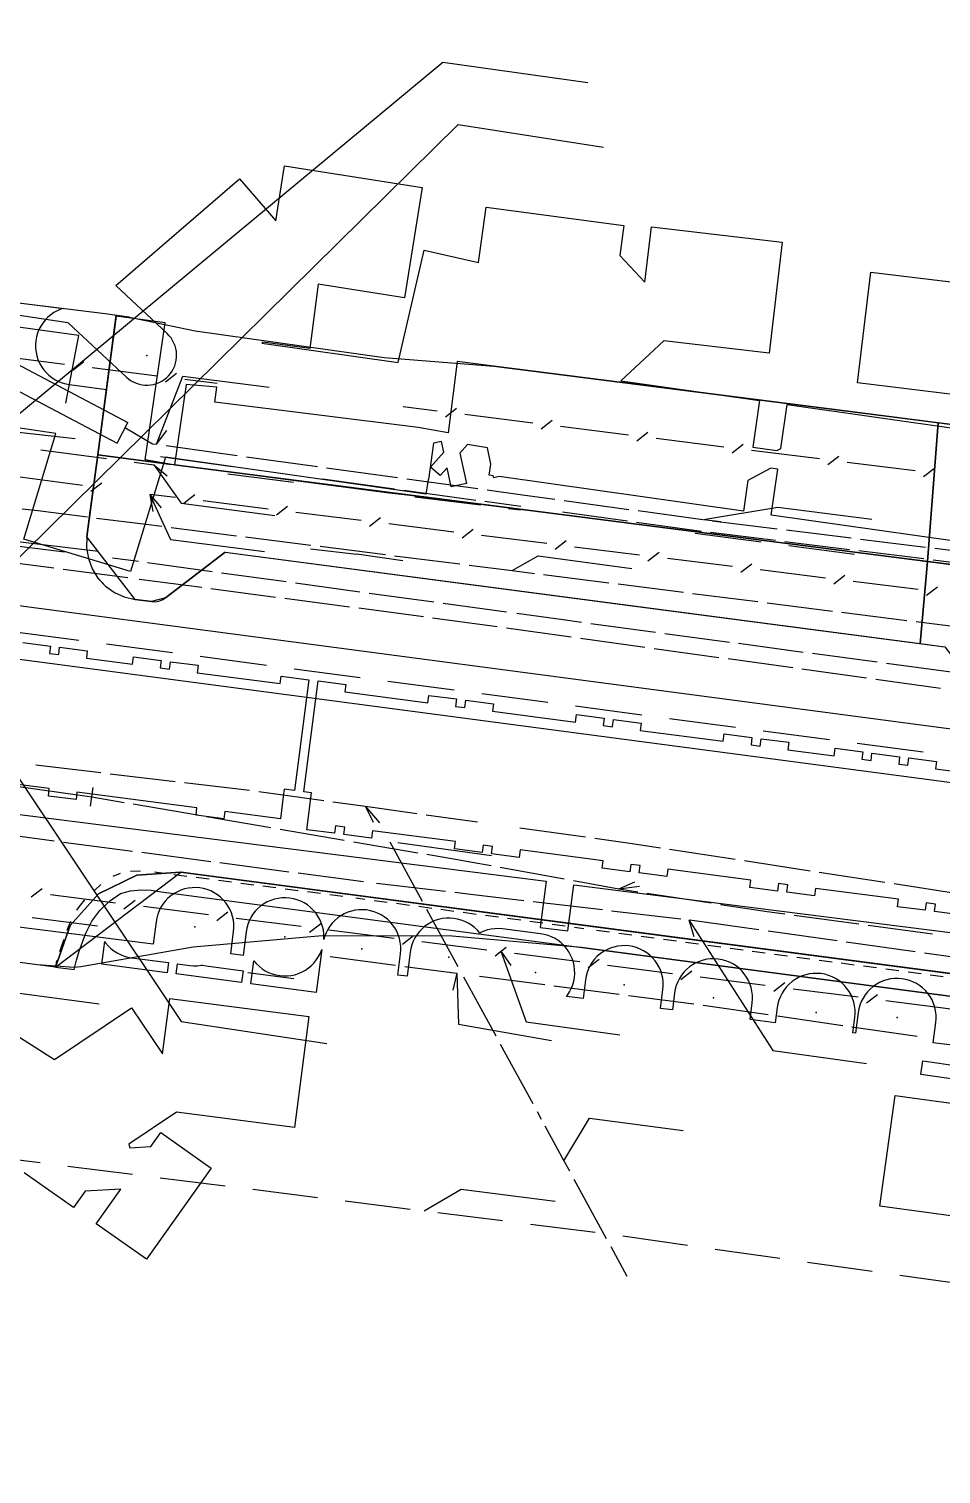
# Model space of a CAD drawing. Header units: metres. Extents: x -3782 to -2031, y 18790 to 19846.
# Drawn here: x -3217.3 to -3168.3, y 18878.1 to 18955.7 of the extents above; entities that cross this region are included whole.
import ezdxf

# ---------------------------------------------------------------- set-up
doc = ezdxf.new("R2010")
doc.units = ezdxf.units.M
for name, color, linetype in [('BOUNDARY', 7, 'Continuous'), ('CURB', 7, 'Continuous'), ('ELECTR_CABLE', 7, 'Continuous'), ('ELECTR_CABLE_COMM', 7, 'Continuous'), ('GRASS', 7, 'Continuous'), ('GROUND', 7, 'Continuous'), ('HEAT', 7, 'Continuous'), ('OVERHEAD_POWER_LINE', 7, 'Continuous'), ('ROAD', 7, 'Continuous'), ('SEWER', 7, 'Continuous'), ('SIDEWALK_PATH', 7, 'Continuous'), ('TREE', 7, 'Continuous'), ('WATER_PIPELINE', 7, 'Continuous')]:
    doc.layers.add(name, color=color, linetype=linetype)

msp = doc.modelspace()

# ---------------------------------------------------------------- linework, layer by layer
at = {"layer": 'BOUNDARY'}
for points in [[(-3328.35, 18955.694), (-3287.413, 18949.71), (-3284.272, 18949.094), (-3274.581, 18947.801), (-3273.478, 18947.722), (-3266.301, 18946.854), (-3218.684, 18941.094), (-3213.174, 18940.405), (-3211.904, 18940.226), (-3211.872, 18940.221), (-3208.336, 18939.484), (-3198.187, 18938.041), (-3192.293, 18937.586), (-3173.446, 18935.182), (-3154.322, 18932.744)], [(-2994.569, 18881.013), (-3030.502, 18885.663), (-3077.579, 18891.813), (-3127.214, 18898.373), (-3187.592, 18906.362), (-3194.536, 18906.975), (-3201.507, 18906.98), (-3208.452, 18906.379), (-3214.486, 18905.321), (-3214.842, 18905.279), (-3216.801, 18905.435), (-3225.513, 18906.565), (-3227.463, 18906.917), (-3227.954, 18907.112), (-3235.425, 18910.455), (-3244.131, 18913.21), (-3253.094, 18914.954), (-3281.775, 18918.855), (-3282.067, 18918.894), (-3491.403, 18946.577)]]:
    msp.add_lwpolyline(points, dxfattribs=at)
at = {"layer": 'CURB'}
for points in [[(-3212.583, 18940.273), (-3213.569, 18932.814)], [(-3214.003, 18929.527), (-3213.569, 18932.814)], [(-3151.711, 18931.399), (-3152.418, 18925.988), (-3153.536, 18925.126), (-3196.956, 18930.649), (-3197.919, 18930.77), (-3213.569, 18932.814)], [(-3206.731, 18927.594), (-3209.936, 18925.134), (-3210.676, 18924.936), (-3211.567, 18925.053), (-3214.15, 18928.421), (-3214.003, 18929.527)], [(-3206.731, 18927.594), (-3193.842, 18925.898)], [(-3193.842, 18925.898), (-3168.064, 18922.505), (-3165.604, 18919.3), (-3164.941, 18918.917), (-3007.75, 18898.23), (-3004.384, 18900.814), (-3004.253, 18901.816)], [(-3215.839, 18905.31), (-3209.114, 18910.408)], [(-3212.364, 18910.333), (-3212.758, 18910.178)], [(-3211.268, 18910.467), (-3211.813, 18910.44)], [(-3210.008, 18910.337), (-3210.526, 18910.401)], [(-3209.973, 18910.332), (-3210.008, 18910.337)], [(-3208.778, 18910.178), (-3209.477, 18910.268)], [(-3207.582, 18910.024), (-3208.282, 18910.114)], [(-3213.402, 18909.737), (-3213.744, 18909.423)], [(-3206.387, 18909.87), (-3207.087, 18909.96)], [(-3205.192, 18909.716), (-3205.891, 18909.806)], [(-3203.996, 18909.562), (-3204.696, 18909.652)], [(-3202.801, 18909.408), (-3203.5, 18909.498)], [(-3201.605, 18909.254), (-3202.305, 18909.344)], [(-3214.515, 18908.635), (-3214.718, 18908.361)], [(-3214.285, 18908.918), (-3214.515, 18908.635)], [(-3200.41, 18909.099), (-3201.11, 18909.19)], [(-3199.215, 18908.943), (-3199.699, 18909.008)], [(-3198.02, 18908.783), (-3198.719, 18908.877)], [(-3196.826, 18908.623), (-3197.525, 18908.717)], [(-3195.631, 18908.463), (-3196.33, 18908.557)], [(-3215.034, 18907.751), (-3215.223, 18907.269)], [(-3194.437, 18908.303), (-3195.136, 18908.396)], [(-3193.242, 18908.143), (-3193.941, 18908.236)], [(-3192.047, 18907.983), (-3192.746, 18908.076)], [(-3190.853, 18907.823), (-3191.552, 18907.916)], [(-3189.658, 18907.663), (-3190.357, 18907.756)], [(-3188.463, 18907.503), (-3189.163, 18907.596)], [(-3187.453, 18907.367), (-3187.968, 18907.436)], [(-3186.074, 18907.182), (-3186.773, 18907.276)], [(-3184.88, 18907.021), (-3185.579, 18907.115)], [(-3183.685, 18906.86), (-3184.384, 18906.954)], [(-3215.397, 18906.8), (-3215.628, 18906.134)], [(-3182.491, 18906.7), (-3183.19, 18906.794)], [(-3181.296, 18906.539), (-3181.995, 18906.633)], [(-3180.102, 18906.378), (-3180.801, 18906.472)], [(-3178.907, 18906.218), (-3179.606, 18906.312)], [(-3215.791, 18905.661), (-3215.837, 18905.312)], [(-3177.713, 18906.057), (-3178.412, 18906.151)], [(-3176.518, 18905.896), (-3177.217, 18905.99)], [(-3175.324, 18905.736), (-3176.023, 18905.83)], [(-3174.129, 18905.577), (-3174.828, 18905.669)], [(-3172.934, 18905.42), (-3173.633, 18905.512)], [(-3171.739, 18905.263), (-3172.438, 18905.355)], [(-3170.544, 18905.105), (-3171.243, 18905.197)], [(-3169.349, 18904.948), (-3170.048, 18905.04)], [(-3168.154, 18904.791), (-3168.853, 18904.883)]]:
    msp.add_lwpolyline(points, dxfattribs=at)
at = {"layer": 'ELECTR_CABLE'}
for points in [[(-3221.808, 18939.746), (-3211.949, 18934.55)], [(-3214.585, 18939.235), (-3218.091, 18939.703)], [(-3215.281, 18935.6), (-3214.585, 18939.235)], [(-3222.39, 18938.64), (-3212.531, 18933.444)], [(-3210.418, 18933.386), (-3209.001, 18937.049)], [(-3209.001, 18937.049), (-3204.355, 18936.451)], [(-3212.531, 18933.444), (-3211.949, 18934.55)], [(-3212.082, 18934.266), (-3210.629, 18933.415)], [(-3210.418, 18933.386), (-3209.86, 18934.135)], [(-3218.301, 18934.099), (-3214.786, 18933.7)], [(-3210.629, 18933.415), (-3210.418, 18933.386)], [(-3216.632, 18933.089), (-3213.1, 18932.619)], [(-3210.202, 18932.726), (-3206.339, 18932.194)], [(-3209.895, 18933.314), (-3206.081, 18932.788)], [(-3205.586, 18932.72), (-3201.772, 18932.195)], [(-3211.613, 18932.421), (-3210.562, 18932.281)], [(-3210.562, 18932.281), (-3209.092, 18930.219)], [(-3210.562, 18932.281), (-3209.836, 18931.693)], [(-3206.589, 18931.794), (-3203.052, 18931.36)], [(-3201.276, 18932.127), (-3197.462, 18931.602)], [(-3201.486, 18931.526), (-3197.623, 18930.994)], [(-3196.967, 18931.534), (-3193.152, 18931.008)], [(-3197.127, 18930.926), (-3193.265, 18930.394)], [(-3196.538, 18930.562), (-3193.001, 18930.128)], [(-3192.769, 18930.326), (-3190.838, 18930.06)], [(-3192.657, 18930.94), (-3190.75, 18930.678)], [(-3190.751, 18930.678), (-3189.011, 18930.438)], [(-3188.516, 18930.37), (-3185.036, 18929.891)], [(-3217.629, 18929.924), (-3216.79, 18929.827)], [(-3216.79, 18929.827), (-3214.123, 18929.49)], [(-3209.092, 18930.219), (-3204.059, 18929.57)], [(-3191.513, 18929.945), (-3190.863, 18929.866)], [(-3188.601, 18929.752), (-3185.122, 18929.273)], [(-3184.54, 18929.823), (-3181.06, 18929.344)], [(-3181.03, 18929.339), (-3177.035, 18930.016)], [(-3177.035, 18930.016), (-3171.995, 18929.366)], [(-3213.627, 18929.427), (-3210.97, 18929.091)], [(-3210.97, 18929.091), (-3210.122, 18928.984)], [(-3209.626, 18928.921), (-3206.121, 18928.478)], [(-3184.626, 18929.205), (-3181.147, 18928.726)], [(-3181.03, 18929.339), (-3180.1, 18929.243)], [(-3180.564, 18929.282), (-3177.077, 18928.85)], [(-3176.581, 18928.788), (-3173.094, 18928.357)], [(-3218.833, 18928.048), (-3215.356, 18927.616)], [(-3205.625, 18928.415), (-3202.12, 18927.972)], [(-3201.624, 18927.909), (-3198.119, 18927.466)], [(-3181.474, 18928.619), (-3177.941, 18928.15)], [(-3180.651, 18928.664), (-3177.165, 18928.232)], [(-3176.669, 18928.17), (-3173.183, 18927.739)], [(-3176.455, 18927.953), (-3172.922, 18927.484)], [(-3172.598, 18928.295), (-3169.112, 18927.863)], [(-3215.927, 18926.731), (-3219.402, 18927.187)], [(-3212.781, 18927.296), (-3211.384, 18927.104)], [(-3197.623, 18927.403), (-3194.118, 18926.96)], [(-3191.311, 18926.605), (-3189.913, 18927.389)], [(-3189.913, 18927.389), (-3184.876, 18926.722)], [(-3172.687, 18927.677), (-3169.201, 18927.246)], [(-3168.705, 18927.184), (-3165.22, 18926.752)], [(-3168.616, 18927.802), (-3165.129, 18927.37)], [(-3211.957, 18926.209), (-3215.431, 18926.666)], [(-3210.889, 18927.036), (-3207.417, 18926.558)], [(-3206.922, 18926.49), (-3203.45, 18926.013)], [(-3193.622, 18926.897), (-3191.311, 18926.605)], [(-3191.311, 18926.605), (-3190.117, 18926.454)], [(-3189.621, 18926.391), (-3186.116, 18925.948)], [(-3207.986, 18925.688), (-3211.348, 18926.129)], [(-3204.016, 18925.167), (-3207.491, 18925.623)], [(-3202.954, 18925.945), (-3199.483, 18925.467)], [(-3185.62, 18925.885), (-3182.115, 18925.442)], [(-3200.046, 18924.645), (-3203.52, 18925.101)], [(-3198.987, 18925.399), (-3195.516, 18924.922)], [(-3195.02, 18924.854), (-3191.615, 18924.386)], [(-3181.619, 18925.379), (-3178.114, 18924.936)], [(-3177.618, 18924.874), (-3174.113, 18924.43)], [(-3196.075, 18924.124), (-3199.55, 18924.58)], [(-3192.109, 18923.575), (-3195.58, 18924.056)], [(-3191.053, 18924.308), (-3188.579, 18923.968)], [(-3173.617, 18924.368), (-3170.112, 18923.924)], [(-3188.142, 18923.025), (-3191.613, 18923.506)], [(-3188.579, 18923.968), (-3187.581, 18923.834)], [(-3187.085, 18923.767), (-3183.612, 18923.299)], [(-3169.616, 18923.862), (-3166.226, 18923.433)], [(-3184.176, 18922.475), (-3187.647, 18922.956)], [(-3183.117, 18923.233), (-3179.644, 18922.765)], [(-3179.148, 18922.698), (-3175.675, 18922.231)], [(-3180.209, 18921.924), (-3183.68, 18922.406)], [(-3176.243, 18921.374), (-3179.714, 18921.856)], [(-3175.179, 18922.164), (-3171.706, 18921.697)], [(-3172.276, 18920.824), (-3175.747, 18921.306)], [(-3171.211, 18921.63), (-3167.738, 18921.162)], [(-3168.31, 18920.274), (-3171.781, 18920.756)], [(-3231.162, 18916.883), (-3213.882, 18914.451)], [(-3213.397, 18915.735), (-3216.892, 18916.148)], [(-3209.406, 18915.264), (-3212.901, 18915.677)], [(-3213.952, 18913.956), (-3213.812, 18914.946)], [(-3205.414, 18914.792), (-3208.909, 18915.205)], [(-3201.432, 18914.243), (-3204.918, 18914.728)], [(-3213.882, 18914.451), (-3212.157, 18914.156)], [(-3211.664, 18914.071), (-3208.214, 18913.48)], [(-3199.194, 18913.931), (-3200.937, 18914.174)], [(-3207.721, 18913.396), (-3204.271, 18912.805)], [(-3196.427, 18913.546), (-3199.194, 18913.931)], [(-3199.194, 18913.931), (-3198.44, 18913.055)], [(-3199.194, 18913.931), (-3198.778, 18913.095)], [(-3193.166, 18913.092), (-3195.932, 18913.477)], [(-3203.778, 18912.721), (-3200.328, 18912.13)], [(-3187.372, 18912.286), (-3190.904, 18912.777)], [(-3217.759, 18912.336), (-3215.906, 18912.092)], [(-3215.41, 18912.026), (-3211.703, 18911.538)], [(-3199.835, 18912.045), (-3196.385, 18911.454)], [(-3197.885, 18912.039), (-3196.145, 18908.856)], [(-3197.451, 18911.995), (-3192.418, 18911.297)], [(-3184.982, 18911.953), (-3186.877, 18912.217)], [(-3183.348, 18911.702), (-3184.982, 18911.953)], [(-3179.329, 18911.084), (-3182.854, 18911.626)], [(-3211.207, 18911.473), (-3207.501, 18910.984)], [(-3207.005, 18910.919), (-3203.298, 18910.43)], [(-3195.892, 18911.37), (-3194.357, 18911.107)], [(-3194.357, 18911.107), (-3193.46, 18910.944)], [(-3193.46, 18910.944), (-3192.445, 18910.759)], [(-3175.31, 18910.466), (-3178.835, 18911.008)], [(-3202.802, 18910.365), (-3199.297, 18909.903)], [(-3191.954, 18910.669), (-3188.51, 18910.042)], [(-3171.291, 18909.848), (-3174.815, 18910.39)], [(-3198.599, 18909.821), (-3194.885, 18909.385)], [(-3194.389, 18909.327), (-3193.694, 18909.245)], [(-3188.018, 18909.953), (-3185.587, 18909.51)], [(-3185.587, 18909.51), (-3184.729, 18909.88)], [(-3185.587, 18909.51), (-3184.478, 18909.662)], [(-3185.587, 18909.51), (-3184.569, 18909.355)], [(-3184.075, 18909.28), (-3180.614, 18908.752)], [(-3167.271, 18909.231), (-3170.796, 18909.773)], [(-3193.694, 18909.245), (-3190.675, 18908.891)], [(-3190.179, 18908.832), (-3186.466, 18908.396)], [(-3180.12, 18908.677), (-3177.609, 18908.294)], [(-3217.096, 18907.98), (-3213.587, 18907.518)], [(-3195.905, 18908.417), (-3194.229, 18905.349)], [(-3185.969, 18908.338), (-3182.256, 18907.902)], [(-3181.822, 18907.851), (-3177.308, 18900.836)], [(-3181.822, 18907.851), (-3181.545, 18906.959)], [(-3181.759, 18907.842), (-3178.056, 18907.324)], [(-3177.609, 18908.294), (-3176.657, 18908.165)], [(-3176.162, 18908.099), (-3172.693, 18907.63)], [(-3177.561, 18907.255), (-3173.858, 18906.738)], [(-3172.197, 18907.563), (-3168.729, 18907.095)], [(-3173.363, 18906.668), (-3169.66, 18906.151)], [(-3201.079, 18905.872), (-3197.571, 18905.41)], [(-3169.165, 18906.081), (-3165.462, 18905.564)], [(-3197.075, 18905.344), (-3194.28, 18904.977)], [(-3194.28, 18904.977), (-3194.503, 18904.07)], [(-3194.28, 18904.977), (-3194.2, 18902.239)], [(-3193.926, 18904.795), (-3192.186, 18901.612)], [(-3193.07, 18904.819), (-3189.561, 18904.369)], [(-3189.065, 18904.305), (-3185.555, 18903.855)], [(-3185.059, 18903.791), (-3181.549, 18903.341)], [(-3181.054, 18903.27), (-3177.552, 18902.76)], [(-3177.057, 18902.688), (-3173.556, 18902.177)], [(-3194.2, 18902.239), (-3189.195, 18901.363)], [(-3173.061, 18902.105), (-3169.559, 18901.595)], [(-3191.946, 18901.173), (-3190.207, 18897.99)], [(-3177.308, 18900.836), (-3172.275, 18900.138)], [(-3189.967, 18897.551), (-3189.746, 18897.147)], [(-3188.528, 18894.91), (-3187.164, 18897.205)], [(-3187.164, 18897.205), (-3182.126, 18896.537)], [(-3189.551, 18896.79), (-3188.528, 18894.91)], [(-3218.407, 18895.026), (-3216.667, 18894.808)], [(-3215.178, 18894.621), (-3211.697, 18894.185)], [(-3188.528, 18894.91), (-3188.231, 18894.365)], [(-3210.209, 18893.999), (-3206.728, 18893.562)], [(-3187.992, 18893.926), (-3186.257, 18890.74)], [(-3205.24, 18893.376), (-3201.759, 18892.939)], [(-3196.031, 18892.221), (-3194.042, 18893.379)], [(-3194.042, 18893.379), (-3189.009, 18892.733)], [(-3200.271, 18892.753), (-3196.79, 18892.317)], [(-3195.302, 18892.13), (-3191.821, 18891.694)], [(-3190.333, 18891.507), (-3186.852, 18891.071)], [(-3185.366, 18890.869), (-3181.892, 18890.378)], [(-3186.018, 18890.301), (-3185.151, 18888.708)], [(-3180.407, 18890.168), (-3176.933, 18889.678)], [(-3175.448, 18889.468), (-3171.974, 18888.977)], [(-3170.489, 18888.767), (-3167.016, 18888.277)]]:
    msp.add_lwpolyline(points, dxfattribs=at)
for points in [[(-3213.353, 18905.47), (-3213.194, 18906.68), (-3213.148, 18906.613), (-3213.014, 18906.456), (-3212.866, 18906.313), (-3212.705, 18906.184), (-3212.532, 18906.073), (-3212.348, 18905.979), (-3212.157, 18905.903), (-3211.958, 18905.846), (-3211.756, 18905.809), (-3209.773, 18905.548), (-3209.844, 18905.008)], [(-3205.344, 18904.416), (-3205.182, 18905.646), (-3205.055, 18905.496), (-3204.907, 18905.353), (-3204.745, 18905.225), (-3204.572, 18905.113), (-3204.389, 18905.019), (-3204.197, 18904.943), (-3203.999, 18904.887), (-3203.796, 18904.85), (-3203.591, 18904.833), (-3203.385, 18904.836), (-3203.18, 18904.86), (-3202.978, 18904.903), (-3202.782, 18904.966), (-3202.593, 18905.048), (-3202.413, 18905.148), (-3202.244, 18905.266), (-3202.086, 18905.399), (-3201.943, 18905.547), (-3201.815, 18905.709), (-3201.703, 18905.882), (-3201.609, 18906.065), (-3201.533, 18906.257), (-3201.532, 18906.26), (-3201.836, 18903.954)], [(-3209.348, 18904.943), (-3209.277, 18905.483), (-3208.628, 18905.398), (-3208.423, 18905.381), (-3208.216, 18905.384), (-3208.012, 18905.408), (-3207.977, 18905.415), (-3207.943, 18905.406), (-3207.74, 18905.369), (-3205.757, 18905.108), (-3205.84, 18904.481)], [(-3169.353, 18899.544), (-3169.246, 18900.28), (-3167.267, 18899.991), (-3167.061, 18899.971), (-3166.855, 18899.972), (-3166.65, 18899.993), (-3166.448, 18900.033), (-3166.251, 18900.094), (-3166.08, 18900.165), (-3165.938, 18900.122), (-3165.735, 18900.083), (-3165.699, 18900.077), (-3165.851, 18899.034)]]:
    msp.add_lwpolyline(points, close=True, dxfattribs=at)
at = {"layer": 'ELECTR_CABLE_COMM'}
for points in [[(-3218.848, 18938.13), (-3215.359, 18937.693)], [(-3214.911, 18937.37), (-3214.319, 18937.83)], [(-3213.871, 18937.507), (-3210.382, 18937.07)], [(-3209.933, 18936.747), (-3209.342, 18937.207)], [(-3208.893, 18936.884), (-3207.149, 18936.665)], [(-3197.158, 18935.414), (-3195.335, 18935.186)], [(-3194.887, 18934.863), (-3194.295, 18935.323)], [(-3193.847, 18935), (-3190.203, 18934.543)], [(-3189.754, 18934.22), (-3189.163, 18934.68)], [(-3188.714, 18934.357), (-3185.07, 18933.901)], [(-3184.622, 18933.578), (-3184.03, 18934.038)], [(-3183.582, 18933.715), (-3179.937, 18933.258)], [(-3179.489, 18932.935), (-3178.897, 18933.395)], [(-3178.449, 18933.072), (-3174.805, 18932.616)], [(-3174.356, 18932.292), (-3173.765, 18932.752)], [(-3173.316, 18932.429), (-3169.672, 18931.973)], [(-3169.224, 18931.65), (-3168.632, 18932.11)], [(-3214.384, 18931.17), (-3217.879, 18931.63)], [(-3213.343, 18931.301), (-3213.938, 18930.845)], [(-3209.4, 18930.526), (-3210.765, 18930.695)], [(-3210.765, 18930.695), (-3209.658, 18928.278)], [(-3210.765, 18930.695), (-3210.617, 18929.773)], [(-3210.765, 18930.695), (-3210.163, 18929.981)], [(-3208.36, 18930.664), (-3208.951, 18930.203)], [(-3204.413, 18929.908), (-3207.911, 18930.341)], [(-3203.373, 18930.046), (-3203.964, 18929.585)], [(-3199.425, 18929.29), (-3202.924, 18929.724)], [(-3198.386, 18929.429), (-3198.977, 18928.968)], [(-3194.438, 18928.673), (-3197.937, 18929.106)], [(-3193.398, 18928.811), (-3193.989, 18928.35)], [(-3209.658, 18928.278), (-3204.618, 18927.628)], [(-3189.451, 18928.055), (-3192.949, 18928.488)], [(-3188.411, 18928.193), (-3189.002, 18927.732)], [(-3184.463, 18927.437), (-3187.962, 18927.87)], [(-3183.423, 18927.575), (-3184.015, 18927.114)], [(-3179.476, 18926.819), (-3182.975, 18927.253)], [(-3178.436, 18926.957), (-3179.027, 18926.497)], [(-3174.489, 18926.201), (-3177.987, 18926.635)], [(-3173.449, 18926.34), (-3174.04, 18925.879)], [(-3169.501, 18925.584), (-3173, 18926.017)], [(-3168.461, 18925.722), (-3169.053, 18925.261)], [(-3217.144, 18909.076), (-3216.551, 18909.536)], [(-3216.104, 18909.212), (-3212.607, 18908.768)], [(-3212.159, 18908.444), (-3211.566, 18908.903)], [(-3211.119, 18908.579), (-3207.622, 18908.135)], [(-3207.174, 18907.811), (-3206.581, 18908.27)], [(-3206.134, 18907.946), (-3202.637, 18907.503)], [(-3202.189, 18907.179), (-3201.596, 18907.638)], [(-3201.149, 18907.314), (-3197.652, 18906.87)], [(-3197.204, 18906.546), (-3196.611, 18907.005)], [(-3196.164, 18906.681), (-3192.667, 18906.237)], [(-3192.219, 18905.913), (-3191.626, 18906.373)], [(-3191.917, 18906.161), (-3190.557, 18902.367)], [(-3191.917, 18906.161), (-3191.378, 18905.398)], [(-3191.179, 18906.049), (-3187.682, 18905.605)], [(-3187.234, 18905.281), (-3186.641, 18905.74)], [(-3186.194, 18905.416), (-3182.697, 18904.972)], [(-3224.497, 18904.809), (-3213.486, 18903.34)], [(-3182.249, 18904.648), (-3181.656, 18905.107)], [(-3181.209, 18904.783), (-3177.712, 18904.34)], [(-3177.264, 18904.016), (-3176.671, 18904.475)], [(-3176.224, 18904.151), (-3172.727, 18903.707)], [(-3172.279, 18903.383), (-3171.686, 18903.842)], [(-3171.239, 18903.518), (-3167.742, 18903.074)], [(-3190.557, 18902.367), (-3185.524, 18901.669)]]:
    msp.add_lwpolyline(points, dxfattribs=at)
at = {"layer": 'GRASS'}
for points in [[(-3209.947, 18939.917), (-3212.583, 18940.273), (-3213.569, 18932.814), (-3209.603, 18932.296), (-3211.018, 18932.553)], [(-3168.421, 18934.541), (-3173.446, 18935.182), (-3194.266, 18937.837), (-3194.755, 18934.005), (-3196.366, 18934.288), (-3207.282, 18935.654), (-3207.178, 18936.447), (-3208.822, 18936.597), (-3209.45, 18932.276), (-3169.004, 18927.093)], [(-3151.711, 18931.399), (-3151.705, 18931.597), (-3151.737, 18931.789), (-3151.807, 18931.972), (-3151.911, 18932.14), (-3152.046, 18932.283), (-3152.206, 18932.397), (-3152.384, 18932.477), (-3152.576, 18932.521), (-3154.322, 18932.744), (-3168.421, 18934.541), (-3169.004, 18927.093), (-3153.536, 18925.126), (-3153.141, 18925.155), (-3152.799, 18925.326), (-3152.546, 18925.613), (-3152.418, 18925.988)]]:
    msp.add_lwpolyline(points, close=True, dxfattribs=at)
msp.add_lwpolyline([(-2963.481, 18878.082), (-3142.43, 18901.632), (-3209.114, 18910.408), (-3211.474, 18910.25), (-3213.523, 18909.24), (-3215.049, 18907.54), (-3215.839, 18905.31), (-3214.84, 18905.181), (-3214.709, 18905.677), (-3214.559, 18906.168), (-3214.391, 18906.653), (-3214.203, 18907.131), (-3213.878, 18907.776), (-3213.453, 18908.354), (-3212.938, 18908.854), (-3212.344, 18909.264), (-3211.807, 18909.405), (-3211.259, 18909.466), (-3210.707, 18909.448), (-3210.161, 18909.348), (-3127.207, 18898.372), (-3077.638, 18891.821), (-3030.546, 18885.669), (-2994.858, 18881.048)], dxfattribs=at)
at = {"layer": 'GROUND'}
for points in [[(-3153.536, 18925.126), (-3169.004, 18927.093), (-3209.45, 18932.276), (-3209.603, 18932.296), (-3213.569, 18932.815), (-3212.577, 18940.321), (-3211.904, 18940.226), (-3211.872, 18940.221), (-3208.336, 18939.484), (-3198.187, 18938.041), (-3192.293, 18937.586), (-3173.446, 18935.182), (-3154.322, 18932.744)], [(-2994.569, 18881.013), (-3030.502, 18885.663), (-3077.579, 18891.813), (-3127.214, 18898.373), (-3187.592, 18906.362), (-3194.536, 18906.975), (-3201.507, 18906.98), (-3208.452, 18906.379), (-3214.486, 18905.321), (-3214.842, 18905.279), (-3215.822, 18905.357), (-3215.049, 18907.54), (-3213.523, 18909.24), (-3211.474, 18910.25), (-3209.114, 18910.408), (-3189.574, 18907.837), (-3089.031, 18894.605), (-3038.589, 18887.966), (-2993.482, 18882.03)]]:
    msp.add_lwpolyline(points, dxfattribs=at)
at = {"layer": 'HEAT'}
for points in [[(-3229.978, 18924.933), (-3195.032, 18953.901)], [(-3195.032, 18953.901), (-3187.243, 18952.814)], [(-3221.402, 18923.764), (-3194.215, 18950.564)], [(-3194.215, 18950.564), (-3186.402, 18949.35)], [(-3221.326, 18928.578), (-3213.524, 18927.646)], [(-3221.215, 18925.177), (-3130.514, 18913.182)], [(-3223.593, 18924.087), (-3209.082, 18902.389)], [(-3218.139, 18923.332), (-3214.587, 18922.863)], [(-3213.1, 18922.666), (-3209.548, 18922.196)], [(-3221.589, 18922.351), (-3130.88, 18910.355)], [(-3208.061, 18922), (-3204.508, 18921.53)], [(-3203.021, 18921.333), (-3199.469, 18920.863)], [(-3197.982, 18920.667), (-3194.43, 18920.197)], [(-3192.943, 18920), (-3189.391, 18919.531)], [(-3187.904, 18919.334), (-3184.352, 18918.864)], [(-3182.865, 18918.668), (-3179.313, 18918.198)], [(-3177.825, 18918.001), (-3174.273, 18917.531)], [(-3172.786, 18917.335), (-3169.234, 18916.865)], [(-3209.082, 18902.389), (-3201.264, 18901.208)]]:
    msp.add_lwpolyline(points, dxfattribs=at)
at = {"layer": 'OVERHEAD_POWER_LINE'}
for points in [[(-3202.143, 18927.763), (-3199.658, 18927.494)], [(-3197.185, 18927.124), (-3199.658, 18927.494)], [(-3203.036, 18904.679), (-3205.515, 18905.001)]]:
    msp.add_lwpolyline(points, dxfattribs=at)
at = {"layer": 'ROAD'}
for points in [[(-3218.525, 18941.075), (-3215.411, 18940.685), (-3215.551, 18940.64), (-3215.74, 18940.558), (-3215.92, 18940.458), (-3216.09, 18940.341), (-3216.247, 18940.208), (-3216.39, 18940.06), (-3216.518, 18939.899), (-3216.63, 18939.725), (-3216.724, 18939.542), (-3216.8, 18939.351), (-3216.857, 18939.152), (-3216.894, 18938.95), (-3216.911, 18938.744), (-3216.908, 18938.538), (-3216.884, 18938.333), (-3216.841, 18938.132), (-3216.778, 18937.936), (-3216.696, 18937.747), (-3216.596, 18937.566), (-3216.479, 18937.397), (-3216.345, 18937.24), (-3216.197, 18937.096), (-3216.036, 18936.968), (-3215.863, 18936.856), (-3215.68, 18936.762), (-3215.488, 18936.686), (-3215.29, 18936.63), (-3215.087, 18936.593), (-3213.104, 18936.331), (-3214.15, 18928.421), (-3214.169, 18927.831), (-3214.169, 18927.829), (-3214.074, 18927.254), (-3214.073, 18927.252), (-3213.868, 18926.705), (-3213.867, 18926.704), (-3213.557, 18926.203), (-3213.555, 18926.201), (-3213.153, 18925.772), (-3213.151, 18925.77), (-3212.677, 18925.431), (-3212.675, 18925.43), (-3212.143, 18925.188), (-3212.142, 18925.188), (-3211.567, 18925.054), (-3211.566, 18925.054), (-3210.676, 18924.936), (-3210.675, 18924.936), (-3210.48, 18924.93), (-3210.478, 18924.93), (-3210.287, 18924.962), (-3210.285, 18924.962), (-3210.105, 18925.03), (-3210.103, 18925.031), (-3209.937, 18925.134), (-3209.936, 18925.135), (-3206.732, 18927.594), (-3206.731, 18927.594), (-3206.73, 18927.594), (-3185.811, 18924.841), (-3168.065, 18922.506)], [(-3089.031, 18894.605), (-3189.574, 18907.837), (-3209.113, 18910.408), (-3209.115, 18910.408), (-3211.472, 18910.25), (-3211.476, 18910.249), (-3213.522, 18909.241), (-3213.525, 18909.239), (-3215.048, 18907.541), (-3215.05, 18907.538), (-3215.839, 18905.312), (-3215.839, 18905.311), (-3215.84, 18905.311), (-3226.605, 18906.707), (-3226.606, 18906.708), (-3226.78, 18909.072), (-3226.781, 18909.075), (-3227.809, 18911.119), (-3227.811, 18911.122), (-3229.529, 18912.634), (-3229.532, 18912.636), (-3231.775, 18913.403), (-3231.777, 18913.403), (-3266.39, 18917.977)]]:
    msp.add_lwpolyline(points, dxfattribs=at)
at = {"layer": 'SEWER'}
for points in [[(-3222.279, 18940.992), (-3215.168, 18939.931), (-3215.134, 18939.895), (-3212.025, 18936.992), (-3211.905, 18936.891), (-3211.776, 18936.802), (-3211.638, 18936.726), (-3211.494, 18936.664), (-3211.345, 18936.616), (-3211.191, 18936.583), (-3211.035, 18936.565), (-3210.878, 18936.563), (-3210.722, 18936.576), (-3210.567, 18936.604), (-3210.416, 18936.647), (-3210.27, 18936.705), (-3210.131, 18936.777), (-3209.999, 18936.863), (-3209.876, 18936.96), (-3209.763, 18937.07), (-3209.662, 18937.19), (-3209.573, 18937.319), (-3209.497, 18937.456), (-3209.435, 18937.6), (-3209.387, 18937.75), (-3209.354, 18937.904), (-3209.336, 18938.06), (-3209.334, 18938.217), (-3209.347, 18938.373), (-3209.375, 18938.527), (-3209.419, 18938.678), (-3209.476, 18938.824), (-3209.548, 18938.964), (-3209.634, 18939.096), (-3209.731, 18939.219), (-3209.841, 18939.331), (-3212.599, 18941.907), (-3205.962, 18947.648), (-3203.999, 18945.379), (-3203.53, 18948.342), (-3196.152, 18947.174), (-3197.09, 18941.248), (-3201.725, 18941.982), (-3202.185, 18938.534), (-3204.694, 18938.869), (-3204.758, 18938.82), (-3197.425, 18937.778), (-3196.034, 18943.819), (-3193.11, 18943.146), (-3192.714, 18946.119), (-3185.309, 18945.132), (-3185.524, 18943.521), (-3184.186, 18942.084), (-3183.834, 18945.063), (-3176.81, 18944.235), (-3177.513, 18938.276), (-3183.158, 18938.942), (-3185.473, 18936.787), (-3178.033, 18935.73), (-3178.387, 18933.239), (-3177.091, 18933.055), (-3176.882, 18933.168), (-3176.548, 18935.519), (-3167.111, 18934.179)], [(-3167.496, 18936.038), (-3172.766, 18936.68), (-3172.04, 18942.636), (-3164.633, 18941.733)], [(-3163.73, 18927.638), (-3177.391, 18929.579), (-3177.041, 18932.047), (-3177.409, 18932.1), (-3178.643, 18931.434), (-3178.877, 18929.789), (-3192.009, 18931.655), (-3192.299, 18931.593), (-3192.322, 18931.699), (-3192.538, 18931.73), (-3192.455, 18932.317), (-3192.642, 18933.188), (-3193.7, 18933.37), (-3194.114, 18932.902), (-3193.766, 18931.278), (-3194.578, 18931.103), (-3194.798, 18932.127), (-3195.172, 18931.704), (-3195.689, 18932.161), (-3194.978, 18932.965), (-3195.102, 18933.541), (-3195.527, 18933.45), (-3195.806, 18931.488), (-3195.829, 18931.491), (-3195.939, 18930.713), (-3209.931, 18932.7), (-3211.808, 18926.547), (-3217.547, 18928.298), (-3215.819, 18933.962), (-3223.164, 18935.058)], [(-3217.599, 18922.744), (-3216.111, 18922.55), (-3216.163, 18922.153), (-3215.667, 18922.089), (-3215.616, 18922.485), (-3214.128, 18922.291), (-3214.18, 18921.895), (-3211.701, 18921.572), (-3211.649, 18921.969), (-3210.162, 18921.775), (-3210.213, 18921.378), (-3209.717, 18921.313), (-3209.666, 18921.71), (-3208.178, 18921.516), (-3208.23, 18921.12), (-3203.768, 18920.538), (-3203.716, 18920.935), (-3202.229, 18920.741), (-3203.004, 18914.792), (-3203.549, 18914.863), (-3203.601, 18914.466), (-3203.605, 18914.466), (-3203.76, 18913.277), (-3206.75, 18913.666), (-3206.802, 18913.269), (-3208.29, 18913.463), (-3208.238, 18913.86), (-3214.683, 18914.7), (-3214.735, 18914.303), (-3216.222, 18914.497), (-3216.171, 18914.893), (-3222.616, 18915.733)], [(-3167.137, 18908.102), (-3168.625, 18908.296), (-3168.573, 18908.693), (-3169.069, 18908.757), (-3169.12, 18908.361), (-3170.608, 18908.554), (-3170.556, 18908.951), (-3175.019, 18909.532), (-3175.07, 18909.136), (-3176.558, 18909.329), (-3176.506, 18909.726), (-3177.002, 18909.791), (-3177.053, 18909.394), (-3178.541, 18909.588), (-3178.489, 18909.984), (-3182.951, 18910.566), (-3183.003, 18910.169), (-3184.491, 18910.363), (-3184.439, 18910.76), (-3184.935, 18910.824), (-3184.986, 18910.428), (-3186.474, 18910.621), (-3186.422, 18911.018), (-3190.884, 18911.599), (-3190.936, 18911.203), (-3192.424, 18911.396), (-3192.372, 18911.793), (-3192.868, 18911.858), (-3192.919, 18911.461), (-3194.407, 18911.655), (-3194.355, 18912.051), (-3198.817, 18912.633), (-3198.869, 18912.236), (-3200.357, 18912.43), (-3200.305, 18912.826), (-3200.801, 18912.891), (-3200.852, 18912.494), (-3202.34, 18912.688), (-3202.081, 18914.671), (-3202.508, 18914.727), (-3201.733, 18920.677), (-3200.245, 18920.483), (-3200.297, 18920.086), (-3195.835, 18919.505), (-3195.783, 18919.902), (-3194.296, 18919.708), (-3194.347, 18919.311), (-3193.852, 18919.247), (-3193.8, 18919.643), (-3192.312, 18919.449), (-3192.364, 18919.053), (-3187.902, 18918.472), (-3187.85, 18918.868), (-3186.363, 18918.674), (-3186.414, 18918.278), (-3185.919, 18918.213), (-3185.867, 18918.61), (-3184.379, 18918.416), (-3184.431, 18918.019), (-3179.969, 18917.438), (-3179.917, 18917.835), (-3178.43, 18917.641), (-3178.481, 18917.244), (-3177.986, 18917.18), (-3177.934, 18917.576), (-3176.446, 18917.383), (-3176.498, 18916.986), (-3174.019, 18916.663), (-3173.967, 18917.06), (-3172.48, 18916.866), (-3172.532, 18916.469), (-3172.036, 18916.405), (-3171.984, 18916.801), (-3170.497, 18916.608), (-3170.548, 18916.211), (-3170.053, 18916.146), (-3170.001, 18916.543), (-3168.514, 18916.349), (-3168.565, 18915.953), (-3166.086, 18915.63)], [(-3224.055, 18905.544), (-3215.888, 18900.344), (-3211.761, 18903.13), (-3210.083, 18900.643), (-3209.696, 18903.618), (-3202.233, 18902.648), (-3203.006, 18896.698), (-3209.345, 18897.522), (-3211.902, 18895.796), (-3211.846, 18895.602), (-3210.714, 18895.674), (-3210.181, 18896.428), (-3207.479, 18894.516), (-3210.944, 18889.618), (-3213.646, 18891.53), (-3212.329, 18893.391), (-3214.252, 18893.271), (-3214.871, 18892.396), (-3217.513, 18894.266)], [(-3163.66, 18891.392), (-3171.556, 18892.467), (-3170.746, 18898.412), (-3163.692, 18897.452)]]:
    msp.add_lwpolyline(points, dxfattribs=at)
at = {"layer": 'SIDEWALK_PATH'}
msp.add_lwpolyline([(-3209.45, 18932.276), (-3209.603, 18932.296), (-3213.569, 18932.815), (-3214.15, 18928.421), (-3214.169, 18927.83), (-3214.073, 18927.252), (-3213.868, 18926.704), (-3213.556, 18926.202), (-3213.152, 18925.771), (-3212.676, 18925.43), (-3212.142, 18925.188), (-3211.567, 18925.053), (-3210.676, 18924.936), (-3210.479, 18924.93), (-3210.286, 18924.962), (-3210.104, 18925.03), (-3209.936, 18925.134), (-3206.731, 18927.594), (-3169.395, 18922.681), (-3169.004, 18927.093)], close=True, dxfattribs=at)
msp.add_lwpolyline([(-3153.536, 18925.126), (-3169.004, 18927.093), (-3169.395, 18922.681), (-3168.064, 18922.505)], dxfattribs=at)
at = {"layer": 'TREE'}
for p in [(-3210.932, 18938.162), (-3208.354, 18907.479), (-3203.522, 18906.932), (-3199.391, 18906.293), (-3194.706, 18905.843), (-3190.05, 18905.018), (-3185.295, 18904.362), (-3180.501, 18903.657), (-3174.988, 18902.874), (-3170.639, 18902.605)]:
    msp.add_point(p, dxfattribs=at)
at = {"layer": 'WATER_PIPELINE'}
for points in [[(-3272.312, 18920.395), (-3235.764, 18915.726), (-3235.936, 18916.045), (-3235.877, 18916.077), (-3237.013, 18916.231), (-3235.959, 18924.018), (-3230.014, 18923.213), (-3230.018, 18923.18), (-3226.61, 18922.719), (-3227.335, 18917.36), (-3230.308, 18917.762), (-3227.861, 18916.027), (-3228.674, 18914.88), (-3189.484, 18909.921), (-3189.799, 18907.438), (-3188.311, 18907.25), (-3187.996, 18909.733), (-3145.581, 18904.365)], [(-3167.682, 18901.114), (-3168.695, 18901.242), (-3168.555, 18902.341), (-3168.54, 18902.547), (-3168.544, 18902.753), (-3168.569, 18902.957), (-3168.613, 18903.159), (-3168.677, 18903.354), (-3168.76, 18903.543), (-3168.861, 18903.723), (-3168.979, 18903.892), (-3169.113, 18904.048), (-3169.262, 18904.191), (-3169.424, 18904.318), (-3169.598, 18904.429), (-3169.782, 18904.522), (-3169.974, 18904.597), (-3170.172, 18904.652), (-3170.375, 18904.688), (-3170.581, 18904.704), (-3170.787, 18904.7), (-3170.991, 18904.675), (-3171.193, 18904.63), (-3171.388, 18904.566), (-3171.577, 18904.484), (-3171.757, 18904.383), (-3171.926, 18904.264), (-3172.082, 18904.13), (-3172.225, 18903.981), (-3172.352, 18903.819), (-3172.463, 18903.646), (-3172.556, 18903.462), (-3172.631, 18903.27), (-3172.686, 18903.071), (-3172.722, 18902.868), (-3172.861, 18901.769), (-3173.009, 18901.788), (-3172.904, 18902.61), (-3172.889, 18902.816), (-3172.893, 18903.022), (-3172.918, 18903.226), (-3172.962, 18903.428), (-3173.026, 18903.623), (-3173.109, 18903.812), (-3173.21, 18903.992), (-3173.328, 18904.161), (-3173.462, 18904.317), (-3173.611, 18904.46), (-3173.773, 18904.587), (-3173.947, 18904.698), (-3174.131, 18904.791), (-3174.323, 18904.866), (-3174.521, 18904.921), (-3174.724, 18904.957), (-3174.93, 18904.973), (-3175.136, 18904.969), (-3175.34, 18904.944), (-3175.542, 18904.899), (-3175.737, 18904.835), (-3175.926, 18904.753), (-3176.106, 18904.652), (-3176.275, 18904.533), (-3176.431, 18904.399), (-3176.574, 18904.25), (-3176.701, 18904.088), (-3176.812, 18903.915), (-3176.905, 18903.731), (-3176.98, 18903.539), (-3177.035, 18903.34), (-3177.071, 18903.137), (-3177.175, 18902.315), (-3178.532, 18902.487), (-3178.417, 18903.394), (-3178.402, 18903.6), (-3178.406, 18903.806), (-3178.431, 18904.01), (-3178.475, 18904.212), (-3178.539, 18904.407), (-3178.622, 18904.596), (-3178.723, 18904.776), (-3178.841, 18904.945), (-3178.975, 18905.101), (-3179.124, 18905.244), (-3179.286, 18905.371), (-3179.46, 18905.482), (-3179.644, 18905.575), (-3179.836, 18905.65), (-3180.034, 18905.705), (-3180.237, 18905.741), (-3180.443, 18905.757), (-3180.649, 18905.753), (-3180.853, 18905.728), (-3181.055, 18905.683), (-3181.25, 18905.619), (-3181.439, 18905.537), (-3181.619, 18905.436), (-3181.788, 18905.317), (-3181.944, 18905.183), (-3182.087, 18905.034), (-3182.214, 18904.872), (-3182.325, 18904.699), (-3182.418, 18904.515), (-3182.493, 18904.323), (-3182.548, 18904.124), (-3182.584, 18903.921), (-3182.699, 18903.014), (-3183.339, 18903.095), (-3183.211, 18904.099), (-3183.196, 18904.305), (-3183.2, 18904.511), (-3183.225, 18904.715), (-3183.269, 18904.917), (-3183.333, 18905.112), (-3183.416, 18905.301), (-3183.517, 18905.481), (-3183.635, 18905.65), (-3183.769, 18905.806), (-3183.918, 18905.949), (-3184.08, 18906.076), (-3184.254, 18906.187), (-3184.438, 18906.28), (-3184.63, 18906.355), (-3184.828, 18906.41), (-3185.031, 18906.446), (-3185.237, 18906.462), (-3185.443, 18906.458), (-3185.647, 18906.433), (-3185.849, 18906.388), (-3186.044, 18906.324), (-3186.233, 18906.242), (-3186.413, 18906.141), (-3186.582, 18906.022), (-3186.738, 18905.888), (-3186.881, 18905.739), (-3187.008, 18905.577), (-3187.119, 18905.404), (-3187.212, 18905.22), (-3187.287, 18905.028), (-3187.342, 18904.829), (-3187.378, 18904.626), (-3187.505, 18903.622), (-3188.391, 18903.734), (-3188.337, 18903.803), (-3188.226, 18903.977), (-3188.133, 18904.161), (-3188.058, 18904.353), (-3188.002, 18904.551), (-3187.967, 18904.754), (-3187.951, 18904.96), (-3187.955, 18905.166), (-3187.98, 18905.37), (-3188.024, 18905.571), (-3188.088, 18905.767), (-3188.171, 18905.956), (-3188.272, 18906.136), (-3188.39, 18906.304), (-3188.524, 18906.461), (-3188.673, 18906.604), (-3188.835, 18906.731), (-3189.009, 18906.842), (-3189.193, 18906.935), (-3189.385, 18907.01), (-3189.583, 18907.065), (-3189.786, 18907.101), (-3191.824, 18907.359), (-3192.03, 18907.375), (-3192.236, 18907.371), (-3192.441, 18907.346), (-3192.642, 18907.302), (-3192.838, 18907.238), (-3193.026, 18907.155), (-3193.054, 18907.139), (-3193.18, 18907.286), (-3193.329, 18907.429), (-3193.491, 18907.556), (-3193.665, 18907.667), (-3193.849, 18907.76), (-3194.041, 18907.835), (-3194.239, 18907.89), (-3194.442, 18907.926), (-3194.648, 18907.942), (-3194.854, 18907.938), (-3195.058, 18907.913), (-3195.26, 18907.869), (-3195.455, 18907.804), (-3195.644, 18907.722), (-3195.824, 18907.621), (-3195.993, 18907.502), (-3196.149, 18907.368), (-3196.292, 18907.22), (-3196.419, 18907.057), (-3196.53, 18906.884), (-3196.623, 18906.7), (-3196.698, 18906.508), (-3196.753, 18906.309), (-3196.789, 18906.106), (-3196.952, 18904.818), (-3197.453, 18904.881), (-3197.307, 18906.029), (-3197.292, 18906.235), (-3197.296, 18906.441), (-3197.321, 18906.645), (-3197.365, 18906.846), (-3197.429, 18907.042), (-3197.512, 18907.231), (-3197.613, 18907.411), (-3197.731, 18907.58), (-3197.865, 18907.736), (-3198.014, 18907.879), (-3198.176, 18908.006), (-3198.35, 18908.117), (-3198.534, 18908.21), (-3198.726, 18908.285), (-3198.924, 18908.34), (-3199.127, 18908.376), (-3199.333, 18908.392), (-3199.539, 18908.388), (-3199.743, 18908.363), (-3199.945, 18908.319), (-3200.14, 18908.254), (-3200.329, 18908.172), (-3200.509, 18908.071), (-3200.678, 18907.952), (-3200.834, 18907.818), (-3200.977, 18907.67), (-3201.104, 18907.507), (-3201.215, 18907.334), (-3201.308, 18907.15), (-3201.383, 18906.958), (-3201.429, 18906.793), (-3201.423, 18906.874), (-3201.427, 18907.08), (-3201.452, 18907.284), (-3201.496, 18907.485), (-3201.56, 18907.681), (-3201.643, 18907.87), (-3201.744, 18908.05), (-3201.862, 18908.219), (-3201.996, 18908.375), (-3202.145, 18908.518), (-3202.307, 18908.645), (-3202.481, 18908.756), (-3202.665, 18908.849), (-3202.857, 18908.924), (-3203.055, 18908.979), (-3203.258, 18909.015), (-3203.464, 18909.031), (-3203.67, 18909.027), (-3203.874, 18909.002), (-3204.076, 18908.958), (-3204.271, 18908.893), (-3204.46, 18908.811), (-3204.64, 18908.71), (-3204.809, 18908.591), (-3204.965, 18908.457), (-3205.108, 18908.309), (-3205.235, 18908.146), (-3205.346, 18907.973), (-3205.439, 18907.789), (-3205.514, 18907.597), (-3205.569, 18907.398), (-3205.605, 18907.195), (-3205.765, 18905.933), (-3206.422, 18906.016), (-3206.27, 18907.216), (-3206.255, 18907.422), (-3206.259, 18907.628), (-3206.284, 18907.832), (-3206.328, 18908.033), (-3206.392, 18908.229), (-3206.475, 18908.418), (-3206.576, 18908.598), (-3206.694, 18908.767), (-3206.828, 18908.923), (-3206.977, 18909.066), (-3207.139, 18909.193), (-3207.313, 18909.304), (-3207.497, 18909.397), (-3207.689, 18909.472), (-3207.887, 18909.527), (-3208.09, 18909.563), (-3208.296, 18909.579), (-3208.502, 18909.575), (-3208.706, 18909.55), (-3208.908, 18909.506), (-3209.103, 18909.441), (-3209.292, 18909.359), (-3209.472, 18909.258), (-3209.641, 18909.139), (-3209.797, 18909.005), (-3209.94, 18908.857), (-3210.067, 18908.694), (-3210.178, 18908.521), (-3210.271, 18908.337), (-3210.346, 18908.145), (-3210.401, 18907.946), (-3210.437, 18907.743), (-3210.589, 18906.543), (-3233.396, 18909.43)]]:
    msp.add_lwpolyline(points, dxfattribs=at)

doc.saveas('drawing.dxf')
